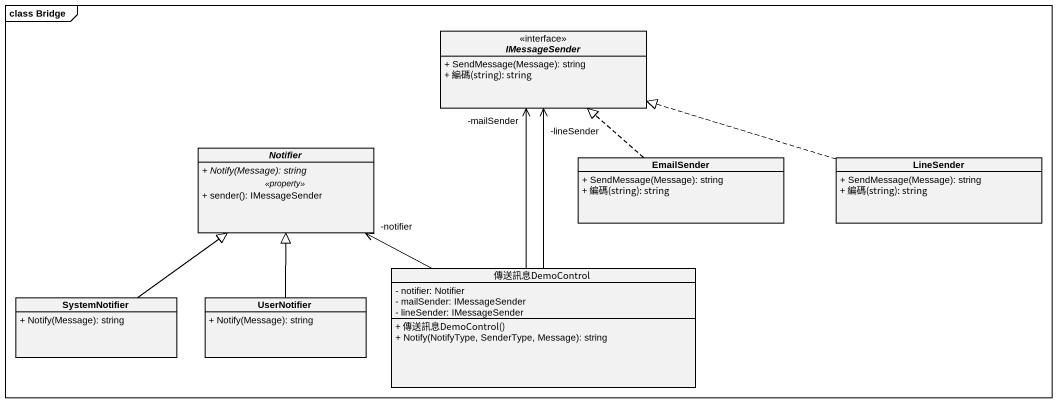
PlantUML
@startuml
mainframe class Bridge
hide circle
hide empty members
skinparam classAttributeIconSize 0
interface IMessageSender {
  + SendMessage(Message): string
  + 編碼(string): string
}
abstract class Notifier {
  {abstract} + Notify(Message): string
  .. <<property>> ..
  + sender(): IMessageSender
}
class EmailSender {
  + SendMessage(Message): string
  + 編碼(string): string
}
class LineSender {
  + SendMessage(Message): string
  + 編碼(string): string
}
class 傳送訊息DemoControl {
  - notifier: Notifier
  - mailSender: IMessageSender
  - lineSender: IMessageSender
  + 傳送訊息DemoControl()
  + Notify(NotifyType, SenderType, Message): string
}
class SystemNotifier {
  + Notify(Message): string
}
class UserNotifier {
  + Notify(Message): string
}
EmailSender .up.|> IMessageSender
LineSender .left.|> IMessageSender
傳送訊息DemoControl -up-> "-lineSender" IMessageSender
傳送訊息DemoControl -up-> "-mailSender" IMessageSender
傳送訊息DemoControl -left-> "-notifier" Notifier
SystemNotifier -up-|> Notifier
UserNotifier -up-|> Notifier
@enduml
